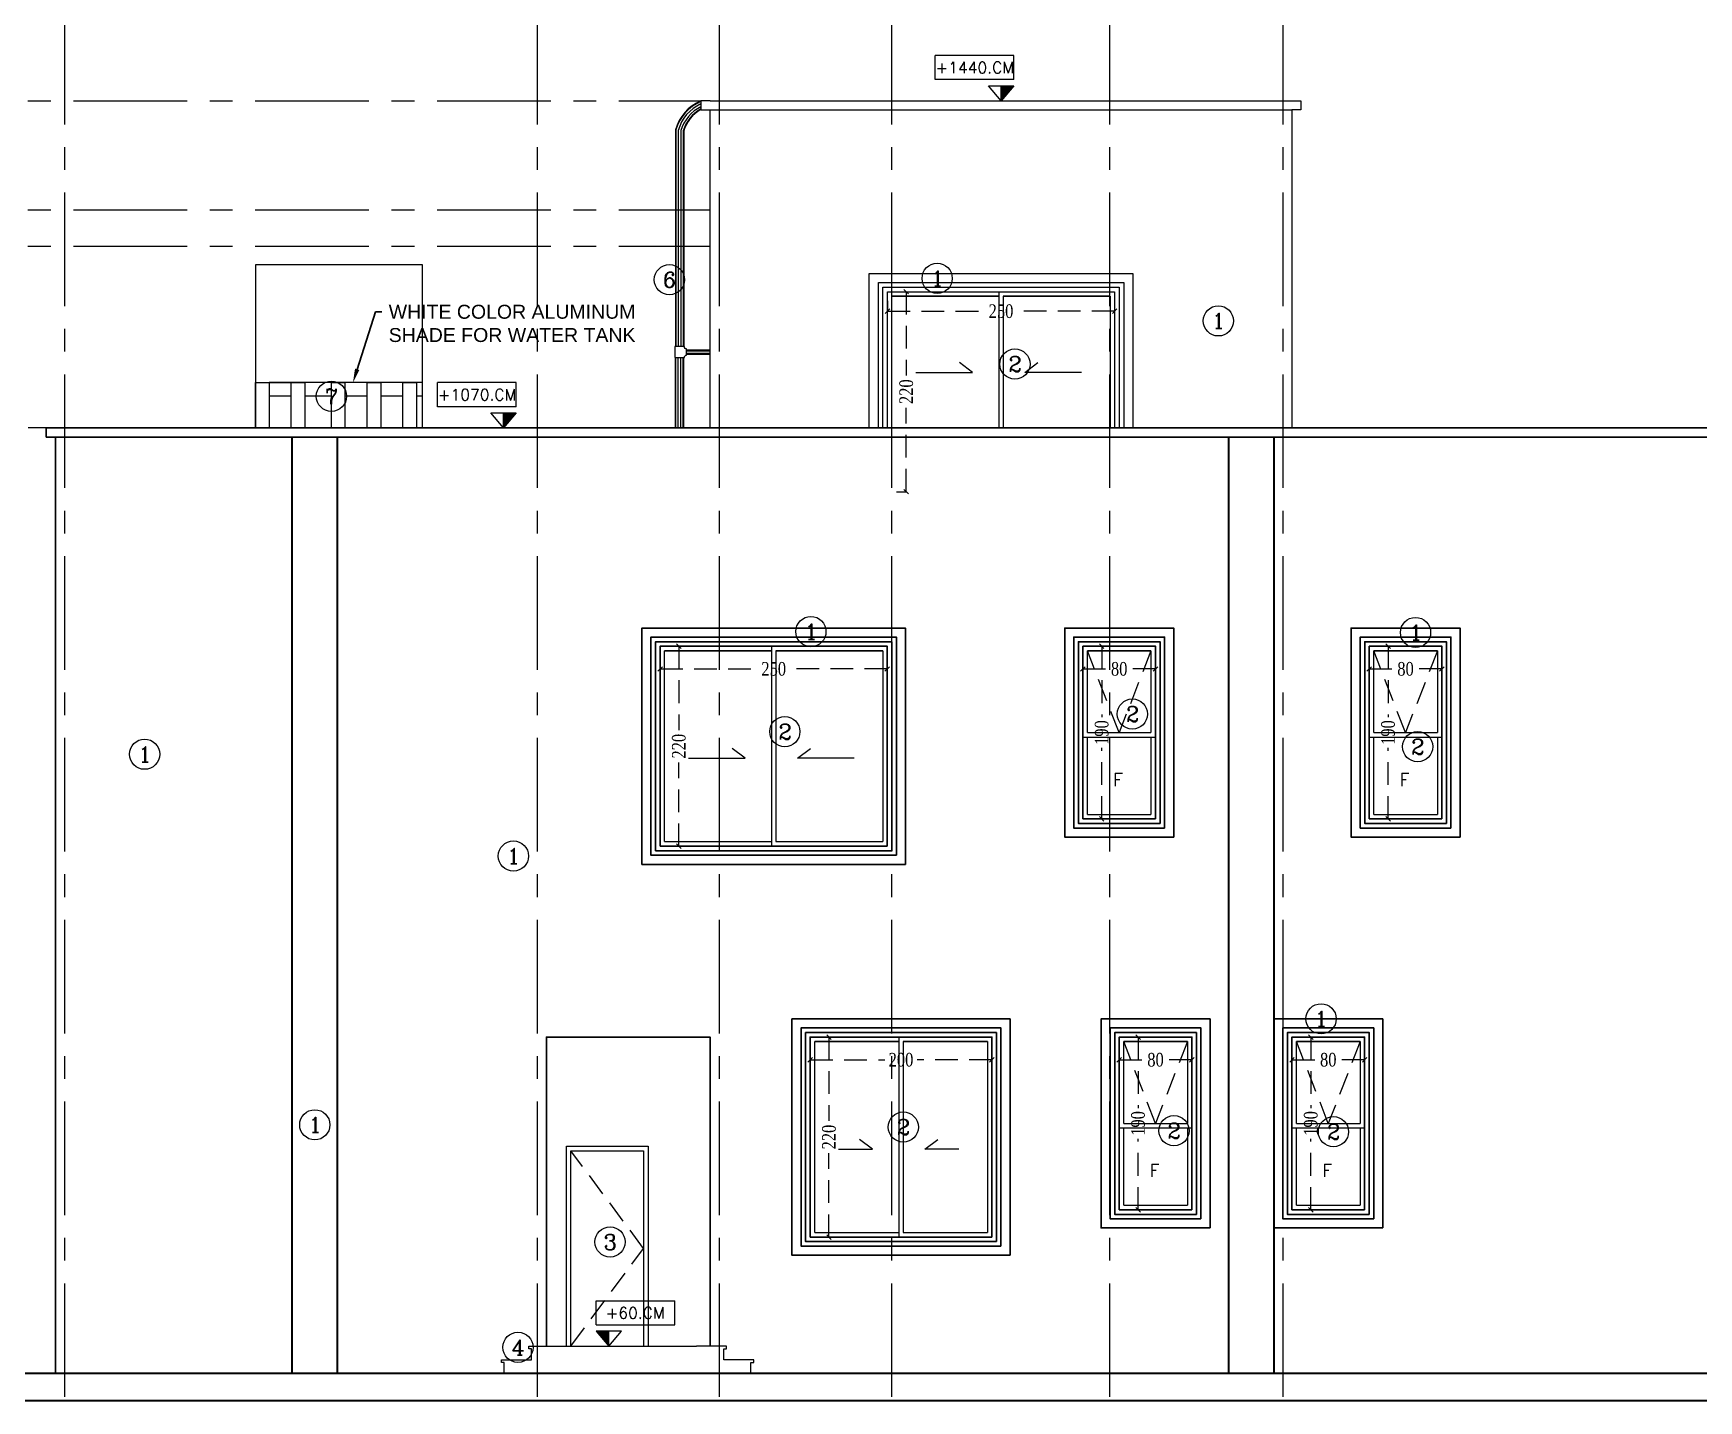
# Model space of a CAD drawing. Header units: inches. Extents: x -114 to 635, y -137 to 57.
# Drawn here: x 476.82 to 495.14, y 13.87 to 28.92 of the extents above; entities that cross this region are included whole.
import ezdxf
from ezdxf import colors
from ezdxf.entities.mleader import LeaderData, LeaderLine
from ezdxf.enums import TextEntityAlignment as Align
from ezdxf.math import Vec2, Vec3
from ezdxf.xclip import XClip

# ---------------------------------------------------------------- set-up
doc = ezdxf.new("R2010")
doc.units = ezdxf.units.IN
doc.header["$MEASUREMENT"] = 0
doc.header["$XCLIPFRAME"] = 2
doc.header["$PDMODE"] = 98
for name, pattern in [('CENTER', [2, 1.25, -0.25, 0.25, -0.25]), ('CENTERX2', [4, 2.5, -0.5, 0.5, -0.5]), ('DASHED2', [0.375, 0.25, -0.125])]:
    doc.linetypes.add(name, pattern=pattern)
doc.layers.get('0').update_dxf_attribs({"lineweight": 5})
doc.layers.get('Defpoints').update_dxf_attribs({"lineweight": 5})
for name, color, linetype, lineweight in [('A-ELEV DOOR', 30, 'Continuous', 9), ('A-FIN TAG', 1, 'Continuous', 9), ('A-LEVEL TEXT', 3, 'Continuous', 5), ('A-text', 111, 'Continuous', 5), ('dim', 1, 'Continuous', 9), ('ELEVATION 00', 7, 'Continuous', 30), ('ELEVATION 01', 4, 'Continuous', 25), ('ELEVATION 03', 2, 'Continuous', 13), ('ELEVATION WINDOW', 5, 'Continuous', 5), ('ELEVATION05', 15, 'Continuous', 9), ('HATCH', 15, 'Continuous', 0), ('LADER', 7, 'Continuous', 0), ('LEVEL SYMBOL', 8, 'Continuous', 5), ('LEVELS', 251, 'Continuous', 5), ('STAIR', 1, 'Continuous', 5)]:
    doc.layers.add(name, color=color, linetype=linetype, lineweight=lineweight)
doc.layers.add('AXIES', color=7, linetype='CENTER', lineweight=0, true_color=0x949596)
doc.styles.add('COMP', font='complex_.ttf')
doc.styles.add('ROMANS', font='romans.shx', dxfattribs={"width": 0.7})
doc.styles.add('ST', font='times.ttf', dxfattribs={"width": 0.8})
doc.styles.get("Standard").update_dxf_attribs({"font": 'arial.ttf'})
doc.styles.add('TEXTN', font='arial.ttf', dxfattribs={"height": 0.2})
doc.styles.add('TEXTS', font='arial.ttf', dxfattribs={"width": 0.8})
doc.dimstyles.new('RASH PLAN', dxfattribs={"dimtxt": 0.15, "dimasz": 0.05, "dimexe": 0, "dimexo": 0.1, "dimgap": 0.05, "dimtad": 0, "dimdec": 0, "dimlfac": 100, "dimzin": 0, "dimdsep": 46, "dimtxsty": 'ST', "dimblk": 'OBLIQUE', "dimcen": 0.09, "dimclrd": 200, "dimclre": 6, "dimclrt": 1, "dimadec": 0, "dimazin": 0, "dimtfac": 1, "dimtdec": 0, "dimtmove": 1, "dimatfit": 3, "dimldrblk": 'OBLIQUE', "dimfxl": 0, "dimtolj": 1, "dimtzin": 0, "dimlwd": -1, "dimlwe": -1, "dimarcsym": 0})

# ---------------------------------------------------------------- blocks, each defined once
blk = doc.blocks.new('TAG-ELE-LVL')
at = {"layer": 'LEVEL SYMBOL'}
for p, q in [((-0.21, 0.35), (-0.21, 0.75)), ((-0.21, 0.75), (1.09, 0.75)), ((1.09, 0.35), (1.09, 0.75)), ((-0.21, 0.35), (1.09, 0.35)), ((0, 0), (0, 0.25))]:
    blk.add_line(p, q, dxfattribs=at)
blk.add_lwpolyline([(0, 0), (0.21, 0.25), (-0.21, 0.25)], close=True, dxfattribs=at)
blk.add_solid([(-0.21, 0.25), (0, 0), (0, 0.25)], dxfattribs=at)
at = {"layer": 'LEVEL SYMBOL', "style": 'TEXTN', "width": 0.75}
blk.add_attdef('-', (0.361, 0.07), '', height=0.175, dxfattribs=at)
at = {"layer": 'LEVELS', "color": 1, "style": 'TEXTS', "width": 0.75}
blk.add_attdef('FLOOR-NAME', text='', height=0.25, dxfattribs=at).set_placement((-0.21, 0.8), align=Align.BOTTOM_LEFT)
blk.add_attdef('LVL', text='', height=0.225, dxfattribs=at).set_placement((0.44, 0.55), align=Align.MIDDLE_CENTER)
blk = doc.blocks.new('_Oblique')
at = {"color": 0, "lineweight": -2}
blk.add_line((-0.5, -0.5), (0.5, 0.5), dxfattribs=at)
blk = doc.blocks.new('*D857')
at = {"layer": 'Defpoints', "color": 0, "transparency": 16777216}
for p in [(483.715, 22.174), (486.214, 22.174), (483.715, 21.924)]:
    blk.add_point(p, dxfattribs=at)
at = {"layer": 'dim', "color": 6, "transparency": 16777216}
for p, q in [((483.715, 22.074), (483.715, 21.924)), ((486.214, 22.074), (486.214, 21.924))]:
    blk.add_line(p, q, dxfattribs=at)
at = {"layer": 'dim', "color": 200, "linetype": 'DASHED2', "transparency": 16777216}
for p, q in [((483.715, 21.924), (484.787, 21.924)), ((486.214, 21.924), (485.142, 21.924))]:
    blk.add_line(p, q, dxfattribs=at)
at = {"layer": 'dim', "color": 200, "transparency": 16777216, "xscale": 0.05, "yscale": 0.05, "zscale": 0.05, "rotation": 180}
blk.add_blockref('_Oblique', (483.715, 21.924), dxfattribs=at)
at = {"layer": 'dim', "color": 200, "transparency": 16777216, "xscale": 0.05, "yscale": 0.05, "zscale": 0.05}
blk.add_blockref('_Oblique', (486.214, 21.924), dxfattribs=at)
at = {"layer": 'dim', "color": 1, "transparency": 16777216, "insert": (484.965, 21.924), "char_height": 0.15, "attachment_point": 5, "style": 'ST'}
blk.add_mtext('\\A1;250', dxfattribs=at)
blk = doc.blocks.new('*D858')
at = {"layer": 'Defpoints', "color": 0, "transparency": 16777216}
for p in [(483.715, 22.174), (483.715, 19.974), (483.922, 19.974)]:
    blk.add_point(p, dxfattribs=at)
at = {"layer": 'dim', "color": 6, "transparency": 16777216}
for p, q in [((483.815, 22.174), (483.922, 22.174)), ((483.815, 19.974), (483.922, 19.974))]:
    blk.add_line(p, q, dxfattribs=at)
at = {"layer": 'dim', "color": 200, "linetype": 'DASHED2', "transparency": 16777216}
for p, q in [((483.922, 22.174), (483.922, 21.252)), ((483.922, 19.974), (483.922, 20.896))]:
    blk.add_line(p, q, dxfattribs=at)
at = {"layer": 'dim', "color": 200, "transparency": 16777216, "xscale": 0.05, "yscale": 0.05, "zscale": 0.05}
for p, rotation in [((483.922, 22.174), 90), ((483.922, 19.974), 270)]:
    blk.add_blockref('_Oblique', p, dxfattribs=dict(at, rotation=rotation))
at = {"layer": 'dim', "color": 1, "transparency": 16777216, "insert": (483.922, 21.074), "char_height": 0.15, "attachment_point": 5, "rotation": 90, "style": 'ST'}
blk.add_mtext('\\A1;220', dxfattribs=at)
blk = doc.blocks.new('*D863')
at = {"layer": 'Defpoints', "color": 0, "transparency": 16777216}
for p in [(485.366, 17.874), (487.365, 17.874), (485.366, 17.624)]:
    blk.add_point(p, dxfattribs=at)
at = {"layer": 'dim', "color": 6, "transparency": 16777216}
for p, q in [((485.366, 17.774), (485.366, 17.624)), ((487.365, 17.774), (487.365, 17.624))]:
    blk.add_line(p, q, dxfattribs=at)
at = {"layer": 'dim', "color": 200, "linetype": 'DASHED2', "transparency": 16777216}
for p, q in [((485.366, 17.624), (486.187, 17.624)), ((487.365, 17.624), (486.543, 17.624))]:
    blk.add_line(p, q, dxfattribs=at)
at = {"layer": 'dim', "color": 200, "transparency": 16777216, "xscale": 0.05, "yscale": 0.05, "zscale": 0.05, "rotation": 180}
blk.add_blockref('_Oblique', (485.366, 17.624), dxfattribs=at)
at = {"layer": 'dim', "color": 200, "transparency": 16777216, "xscale": 0.05, "yscale": 0.05, "zscale": 0.05}
blk.add_blockref('_Oblique', (487.365, 17.624), dxfattribs=at)
at = {"layer": 'dim', "color": 1, "transparency": 16777216, "insert": (486.365, 17.624), "char_height": 0.15, "attachment_point": 5, "style": 'ST'}
blk.add_mtext('\\A1;200', dxfattribs=at)
blk = doc.blocks.new('*D864')
at = {"layer": 'Defpoints', "color": 0, "transparency": 16777216}
for p in [(485.366, 17.874), (485.366, 15.674), (485.573, 15.674)]:
    blk.add_point(p, dxfattribs=at)
at = {"layer": 'dim', "color": 6, "transparency": 16777216}
for p, q in [((485.466, 17.874), (485.573, 17.874)), ((485.466, 15.674), (485.573, 15.674))]:
    blk.add_line(p, q, dxfattribs=at)
at = {"layer": 'dim', "color": 200, "linetype": 'DASHED2', "transparency": 16777216}
for p, q in [((485.573, 17.874), (485.573, 16.952)), ((485.573, 15.674), (485.573, 16.596))]:
    blk.add_line(p, q, dxfattribs=at)
at = {"layer": 'dim', "color": 200, "transparency": 16777216, "xscale": 0.05, "yscale": 0.05, "zscale": 0.05}
for p, rotation in [((485.573, 17.874), 90), ((485.573, 15.674), 270)]:
    blk.add_blockref('_Oblique', p, dxfattribs=dict(at, rotation=rotation))
at = {"layer": 'dim', "color": 1, "transparency": 16777216, "insert": (485.573, 16.774), "char_height": 0.15, "attachment_point": 5, "rotation": 90, "style": 'ST'}
blk.add_mtext('\\A1;220', dxfattribs=at)
blk = doc.blocks.new('*D875')
at = {"layer": 'Defpoints', "color": 0, "transparency": 16777216}
for p in [(488.366, 22.174), (489.165, 22.174), (488.366, 21.924)]:
    blk.add_point(p, dxfattribs=at)
at = {"layer": 'dim', "color": 6, "transparency": 16777216}
for p, q in [((488.366, 22.074), (488.366, 21.924)), ((489.165, 22.074), (489.165, 21.924))]:
    blk.add_line(p, q, dxfattribs=at)
at = {"layer": 'dim', "color": 200, "linetype": 'DASHED2', "transparency": 16777216}
for p, q in [((488.366, 21.924), (488.635, 21.924)), ((489.165, 21.924), (488.895, 21.924))]:
    blk.add_line(p, q, dxfattribs=at)
at = {"layer": 'dim', "color": 200, "transparency": 16777216, "xscale": 0.05, "yscale": 0.05, "zscale": 0.05, "rotation": 180}
blk.add_blockref('_Oblique', (488.366, 21.924), dxfattribs=at)
at = {"layer": 'dim', "color": 200, "transparency": 16777216, "xscale": 0.05, "yscale": 0.05, "zscale": 0.05}
blk.add_blockref('_Oblique', (489.165, 21.924), dxfattribs=at)
at = {"layer": 'dim', "color": 1, "transparency": 16777216, "insert": (488.765, 21.924), "char_height": 0.15, "attachment_point": 5, "style": 'ST'}
blk.add_mtext('\\A1;80', dxfattribs=at)
blk = doc.blocks.new('*D876')
at = {"layer": 'Defpoints', "color": 0, "transparency": 16777216}
for p in [(488.366, 22.174), (488.366, 20.274), (488.573, 20.274)]:
    blk.add_point(p, dxfattribs=at)
at = {"layer": 'dim', "color": 6, "transparency": 16777216}
for p, q in [((488.466, 22.174), (488.573, 22.174)), ((488.466, 20.274), (488.573, 20.274))]:
    blk.add_line(p, q, dxfattribs=at)
at = {"layer": 'dim', "color": 200, "linetype": 'DASHED2', "transparency": 16777216}
for p, q in [((488.573, 22.174), (488.573, 21.393)), ((488.573, 20.274), (488.573, 21.055))]:
    blk.add_line(p, q, dxfattribs=at)
at = {"layer": 'dim', "color": 200, "transparency": 16777216, "xscale": 0.05, "yscale": 0.05, "zscale": 0.05}
for p, rotation in [((488.573, 22.174), 90), ((488.573, 20.274), 270)]:
    blk.add_blockref('_Oblique', p, dxfattribs=dict(at, rotation=rotation))
at = {"layer": 'dim', "color": 1, "transparency": 16777216, "insert": (488.573, 21.224), "char_height": 0.15, "attachment_point": 5, "rotation": 90, "style": 'ST'}
blk.add_mtext('\\A1;190', dxfattribs=at)
blk = doc.blocks.new('*D877')
at = {"layer": 'Defpoints', "color": 0, "transparency": 16777216}
for p in [(491.516, 22.174), (492.315, 22.174), (491.516, 21.924)]:
    blk.add_point(p, dxfattribs=at)
at = {"layer": 'dim', "color": 6, "transparency": 16777216}
for p, q in [((491.516, 22.074), (491.516, 21.924)), ((492.315, 22.074), (492.315, 21.924))]:
    blk.add_line(p, q, dxfattribs=at)
at = {"layer": 'dim', "color": 200, "linetype": 'DASHED2', "transparency": 16777216}
for p, q in [((491.516, 21.924), (491.785, 21.924)), ((492.315, 21.924), (492.045, 21.924))]:
    blk.add_line(p, q, dxfattribs=at)
at = {"layer": 'dim', "color": 200, "transparency": 16777216, "xscale": 0.05, "yscale": 0.05, "zscale": 0.05, "rotation": 180}
blk.add_blockref('_Oblique', (491.516, 21.924), dxfattribs=at)
at = {"layer": 'dim', "color": 200, "transparency": 16777216, "xscale": 0.05, "yscale": 0.05, "zscale": 0.05}
blk.add_blockref('_Oblique', (492.315, 21.924), dxfattribs=at)
at = {"layer": 'dim', "color": 1, "transparency": 16777216, "insert": (491.915, 21.924), "char_height": 0.15, "attachment_point": 5, "style": 'ST'}
blk.add_mtext('\\A1;80', dxfattribs=at)
blk = doc.blocks.new('*D878')
at = {"layer": 'Defpoints', "color": 0, "transparency": 16777216}
for p in [(491.516, 22.174), (491.516, 20.274), (491.723, 20.274)]:
    blk.add_point(p, dxfattribs=at)
at = {"layer": 'dim', "color": 6, "transparency": 16777216}
for p, q in [((491.616, 22.174), (491.723, 22.174)), ((491.616, 20.274), (491.723, 20.274))]:
    blk.add_line(p, q, dxfattribs=at)
at = {"layer": 'dim', "color": 200, "linetype": 'DASHED2', "transparency": 16777216}
for p, q in [((491.723, 22.174), (491.723, 21.393)), ((491.723, 20.274), (491.723, 21.055))]:
    blk.add_line(p, q, dxfattribs=at)
at = {"layer": 'dim', "color": 200, "transparency": 16777216, "xscale": 0.05, "yscale": 0.05, "zscale": 0.05}
for p, rotation in [((491.723, 22.174), 90), ((491.723, 20.274), 270)]:
    blk.add_blockref('_Oblique', p, dxfattribs=dict(at, rotation=rotation))
at = {"layer": 'dim', "color": 1, "transparency": 16777216, "insert": (491.723, 21.224), "char_height": 0.15, "attachment_point": 5, "rotation": 90, "style": 'ST'}
blk.add_mtext('\\A1;190', dxfattribs=at)
blk = doc.blocks.new('*D879')
at = {"layer": 'Defpoints', "color": 0, "transparency": 16777216}
for p in [(488.766, 17.874), (489.565, 17.874), (488.766, 17.624)]:
    blk.add_point(p, dxfattribs=at)
at = {"layer": 'dim', "color": 6, "transparency": 16777216}
for p, q in [((488.766, 17.774), (488.766, 17.624)), ((489.565, 17.774), (489.565, 17.624))]:
    blk.add_line(p, q, dxfattribs=at)
at = {"layer": 'dim', "color": 200, "linetype": 'DASHED2', "transparency": 16777216}
for p, q in [((488.766, 17.624), (489.035, 17.624)), ((489.565, 17.624), (489.295, 17.624))]:
    blk.add_line(p, q, dxfattribs=at)
at = {"layer": 'dim', "color": 200, "transparency": 16777216, "xscale": 0.05, "yscale": 0.05, "zscale": 0.05, "rotation": 180}
blk.add_blockref('_Oblique', (488.766, 17.624), dxfattribs=at)
at = {"layer": 'dim', "color": 200, "transparency": 16777216, "xscale": 0.05, "yscale": 0.05, "zscale": 0.05}
blk.add_blockref('_Oblique', (489.565, 17.624), dxfattribs=at)
at = {"layer": 'dim', "color": 1, "transparency": 16777216, "insert": (489.165, 17.624), "char_height": 0.15, "attachment_point": 5, "style": 'ST'}
blk.add_mtext('\\A1;80', dxfattribs=at)
blk = doc.blocks.new('*D880')
at = {"layer": 'Defpoints', "color": 0, "transparency": 16777216}
for p in [(488.766, 17.874), (488.766, 15.974), (488.973, 15.974)]:
    blk.add_point(p, dxfattribs=at)
at = {"layer": 'dim', "color": 6, "transparency": 16777216}
for p, q in [((488.866, 17.874), (488.973, 17.874)), ((488.866, 15.974), (488.973, 15.974))]:
    blk.add_line(p, q, dxfattribs=at)
at = {"layer": 'dim', "color": 200, "linetype": 'DASHED2', "transparency": 16777216}
for p, q in [((488.973, 17.874), (488.973, 17.093)), ((488.973, 15.974), (488.973, 16.755))]:
    blk.add_line(p, q, dxfattribs=at)
at = {"layer": 'dim', "color": 200, "transparency": 16777216, "xscale": 0.05, "yscale": 0.05, "zscale": 0.05}
for p, rotation in [((488.973, 17.874), 90), ((488.973, 15.974), 270)]:
    blk.add_blockref('_Oblique', p, dxfattribs=dict(at, rotation=rotation))
at = {"layer": 'dim', "color": 1, "transparency": 16777216, "insert": (488.973, 16.924), "char_height": 0.15, "attachment_point": 5, "rotation": 90, "style": 'ST'}
blk.add_mtext('\\A1;190', dxfattribs=at)
blk = doc.blocks.new('*D881')
at = {"layer": 'Defpoints', "color": 0, "transparency": 16777216}
for p in [(490.666, 17.874), (491.465, 17.874), (490.666, 17.624)]:
    blk.add_point(p, dxfattribs=at)
at = {"layer": 'dim', "color": 6, "transparency": 16777216}
for p, q in [((490.666, 17.774), (490.666, 17.624)), ((491.465, 17.774), (491.465, 17.624))]:
    blk.add_line(p, q, dxfattribs=at)
at = {"layer": 'dim', "color": 200, "linetype": 'DASHED2', "transparency": 16777216}
for p, q in [((490.666, 17.624), (490.935, 17.624)), ((491.465, 17.624), (491.195, 17.624))]:
    blk.add_line(p, q, dxfattribs=at)
at = {"layer": 'dim', "color": 200, "transparency": 16777216, "xscale": 0.05, "yscale": 0.05, "zscale": 0.05, "rotation": 180}
blk.add_blockref('_Oblique', (490.666, 17.624), dxfattribs=at)
at = {"layer": 'dim', "color": 200, "transparency": 16777216, "xscale": 0.05, "yscale": 0.05, "zscale": 0.05}
blk.add_blockref('_Oblique', (491.465, 17.624), dxfattribs=at)
at = {"layer": 'dim', "color": 1, "transparency": 16777216, "insert": (491.065, 17.624), "char_height": 0.15, "attachment_point": 5, "style": 'ST'}
blk.add_mtext('\\A1;80', dxfattribs=at)
blk = doc.blocks.new('*D882')
at = {"layer": 'Defpoints', "color": 0, "transparency": 16777216}
for p in [(490.666, 17.874), (490.666, 15.974), (490.873, 15.974)]:
    blk.add_point(p, dxfattribs=at)
at = {"layer": 'dim', "color": 6, "transparency": 16777216}
for p, q in [((490.766, 17.874), (490.873, 17.874)), ((490.766, 15.974), (490.873, 15.974))]:
    blk.add_line(p, q, dxfattribs=at)
at = {"layer": 'dim', "color": 200, "linetype": 'DASHED2', "transparency": 16777216}
for p, q in [((490.873, 17.874), (490.873, 17.093)), ((490.873, 15.974), (490.873, 16.755))]:
    blk.add_line(p, q, dxfattribs=at)
at = {"layer": 'dim', "color": 200, "transparency": 16777216, "xscale": 0.05, "yscale": 0.05, "zscale": 0.05}
for p, rotation in [((490.873, 17.874), 90), ((490.873, 15.974), 270)]:
    blk.add_blockref('_Oblique', p, dxfattribs=dict(at, rotation=rotation))
at = {"layer": 'dim', "color": 1, "transparency": 16777216, "insert": (490.873, 16.924), "char_height": 0.15, "attachment_point": 5, "rotation": 90, "style": 'ST'}
blk.add_mtext('\\A1;190', dxfattribs=at)
blk = doc.blocks.new('*D883')
at = {"layer": 'Defpoints', "color": 0, "transparency": 16777216}
for p in [(486.216, 26.074), (488.715, 26.074), (488.715, 25.859)]:
    blk.add_point(p, dxfattribs=at)
at = {"layer": 'dim', "color": 6, "transparency": 16777216}
for p, q in [((486.216, 25.974), (486.216, 25.859)), ((488.715, 25.974), (488.715, 25.859))]:
    blk.add_line(p, q, dxfattribs=at)
at = {"layer": 'dim', "color": 200, "linetype": 'DASHED2', "transparency": 16777216}
for p, q in [((486.216, 25.859), (487.287, 25.859)), ((488.715, 25.859), (487.643, 25.859))]:
    blk.add_line(p, q, dxfattribs=at)
at = {"layer": 'dim', "color": 200, "transparency": 16777216, "xscale": 0.05, "yscale": 0.05, "zscale": 0.05, "rotation": 180}
blk.add_blockref('_Oblique', (486.216, 25.859), dxfattribs=at)
at = {"layer": 'dim', "color": 200, "transparency": 16777216, "xscale": 0.05, "yscale": 0.05, "zscale": 0.05}
blk.add_blockref('_Oblique', (488.715, 25.859), dxfattribs=at)
at = {"layer": 'dim', "color": 1, "transparency": 16777216, "insert": (487.465, 25.859), "char_height": 0.15, "attachment_point": 5, "style": 'ST'}
blk.add_mtext('\\A1;250', dxfattribs=at)
blk = doc.blocks.new('*D884')
at = {"layer": 'Defpoints', "color": 0, "transparency": 16777216}
for p in [(486.216, 26.074), (486.216, 23.874), (486.423, 23.874)]:
    blk.add_point(p, dxfattribs=at)
at = {"layer": 'dim', "color": 6, "transparency": 16777216}
for p, q in [((486.316, 26.074), (486.423, 26.074)), ((486.316, 23.874), (486.423, 23.874))]:
    blk.add_line(p, q, dxfattribs=at)
at = {"layer": 'dim', "color": 200, "linetype": 'DASHED2', "transparency": 16777216}
for p, q in [((486.423, 26.074), (486.423, 25.152)), ((486.423, 23.874), (486.423, 24.796))]:
    blk.add_line(p, q, dxfattribs=at)
at = {"layer": 'dim', "color": 200, "transparency": 16777216, "xscale": 0.05, "yscale": 0.05, "zscale": 0.05}
for p, rotation in [((486.423, 26.074), 90), ((486.423, 23.874), 270)]:
    blk.add_blockref('_Oblique', p, dxfattribs=dict(at, rotation=rotation))
at = {"layer": 'dim', "color": 1, "transparency": 16777216, "insert": (486.423, 24.974), "char_height": 0.15, "attachment_point": 5, "rotation": 90, "style": 'ST'}
blk.add_mtext('\\A1;220', dxfattribs=at)
blk = doc.blocks.new('FINISHING TAG')
at = {"color": 1}
blk.add_circle((0, 0), 295, dxfattribs=at)
at = {"color": 3, "style": 'COMP'}
blk.add_attdef('0', text='', height=250, dxfattribs=at).set_placement((4, -2), align=Align.MIDDLE)
blk = doc.blocks.new('A$C8d1bce7f')
at = {"layer": 'HATCH'}
for points in [[(-5.867, 1.85), (-5.867, 2), (-3.459, 2)], [(-5.867, 1.85), (-5.82, 1.85)], [(-5.82, 0), (-5.82, 2), (-5.67, 2), (-5.67, 0)], [(-5.67, 1.85), (-5.427, 1.85)], [(-5.427, 0), (-5.427, 2), (-5.277, 2), (-5.277, 0)], [(-5.277, 1.85), (-5.034, 1.85)], [(-5.034, 0), (-5.034, 2), (-4.884, 2), (-4.884, 0)], [(-4.884, 1.85), (-4.642, 1.85)], [(-4.642, 0), (-4.642, 2), (-4.492, 2), (-4.492, 0)], [(-4.492, 1.85), (-4.249, 1.85)], [(-4.249, 0), (-4.249, 2), (-4.099, 2), (-4.099, 0)], [(-4.099, 1.85), (-3.856, 1.85)], [(-3.856, 0), (-3.856, 2), (-3.706, 2), (-3.706, 0)], [(0.06, 1.85), (0.06, 2), (-3.706, 2)], [(-3.464, 1.85), (-3.706, 1.85)], [(-3.464, 1.85), (-3.7, 1.85)], [(-3.464, 0), (-3.464, 2), (-3.314, 2), (-3.314, 0)], [(-3.021, 1.85), (-3.314, 1.85)], [(-3.021, 0), (-3.021, 2), (-2.871, 2), (-2.871, 0)], [(-2.628, 1.85), (-2.871, 1.85)], [(-2.628, 0), (-2.628, 2), (-2.478, 2), (-2.478, 0)], [(-2.235, 1.85), (-2.478, 1.85)], [(-2.235, 0), (-2.235, 2), (-2.085, 2), (-2.085, 0)], [(-1.793, 1.85), (-2.085, 1.85)], [(-1.793, 0), (-1.793, 2), (-1.643, 2), (-1.643, 0)], [(-1.4, 1.85), (-1.643, 1.85)], [(-1.4, 0), (-1.4, 2), (-1.25, 2), (-1.25, 0)], [(-0.957, 1.85), (-1.25, 1.85)], [(-0.957, 0), (-0.957, 2), (-0.807, 2), (-0.807, 0)], [(-0.515, 1.85), (-0.807, 1.85)], [(-0.515, 0), (-0.515, 2), (-0.365, 2), (-0.365, 0)], [(-0.15, 1.85), (-0.365, 1.85)], [(-0.15, 0), (-0.15, 2), (0, 2), (0, 0)], [(0.06, 1.85), (0, 1.85)]]:
    blk.add_lwpolyline(points, dxfattribs=at)

msp = doc.modelspace()

# ---------------------------------------------------------------- linework, layer by layer
at = {"layer": 'A-ELEV DOOR'}
for points in [[(482.684, 14.474), (482.684, 16.674), (483.584, 16.674), (483.584, 14.474)], [(482.734, 14.474), (482.734, 16.624), (483.534, 16.624), (483.534, 14.474)]]:
    msp.add_lwpolyline(points, dxfattribs=at)
at = {"layer": 'AXIES', "linetype": 'CENTERX2', "ltscale": 0.5}
for p, q in [((477.164, 31.165), (477.164, 13.874)), ((482.364, 31.165), (482.364, 13.874)), ((484.365, 31.165), (484.365, 13.874)), ((486.26, 31.165), (486.26, 13.874)), ((488.66, 31.165), (488.66, 13.874)), ((490.565, 31.165), (490.565, 13.874)), ((473.262, 28.174), (484.165, 28.174)), ((473.262, 26.974), (484.265, 26.974)), ((473.262, 26.574), (484.265, 26.574))]:
    msp.add_line(p, q, dxfattribs=at)
at = {"layer": 'ELEVATION 00'}
for p, q in [((504.751, 14.174), (473.683, 14.174)), ((507.364, 13.874), (469.611, 13.874))]:
    msp.add_line(p, q, dxfattribs=at)
for points in [[(479.664, 24.475), (479.664, 14.174)], [(480.164, 24.475), (480.164, 14.174)], [(489.966, 24.475), (489.966, 14.174)], [(490.466, 24.475), (490.466, 14.174)]]:
    msp.add_lwpolyline(points, dxfattribs=at)
at = {"layer": 'ELEVATION 01'}
for p, q in [((501.865, 24.475), (477.064, 24.475)), ((488.366, 20.274), (489.165, 20.274)), ((491.516, 20.274), (492.315, 20.274)), ((483.715, 19.974), (486.214, 19.974)), ((488.766, 15.974), (489.565, 15.974)), ((490.666, 15.974), (491.465, 15.974)), ((485.366, 15.674), (487.365, 15.674))]:
    msp.add_line(p, q, dxfattribs=at)
for points in [[(477.064, 24.575), (476.964, 24.575), (476.964, 24.475), (477.064, 24.475)], [(501.965, 24.575), (477.064, 24.575)], [(477.064, 24.475), (477.064, 14.174)], [(483.715, 19.974), (483.715, 22.174), (486.214, 22.174), (486.214, 19.974)], [(488.366, 20.274), (488.366, 22.174), (489.165, 22.174), (489.165, 20.274)], [(491.516, 20.274), (491.516, 22.174), (492.315, 22.174), (492.315, 20.274)], [(482.465, 14.474), (482.465, 17.874), (484.265, 17.874), (484.265, 14.474)], [(485.366, 15.674), (485.366, 17.874), (487.365, 17.874), (487.365, 15.674)], [(488.766, 15.974), (488.766, 17.874), (489.565, 17.874), (489.565, 15.974)], [(490.666, 15.974), (490.666, 17.874), (491.465, 17.874), (491.465, 15.974)]]:
    msp.add_lwpolyline(points, dxfattribs=at)
for points in [[(486.414, 19.774), (483.515, 19.774), (483.515, 22.374), (486.414, 22.374)], [(489.365, 20.074), (488.166, 20.074), (488.166, 22.374), (489.365, 22.374)], [(492.515, 20.074), (491.316, 20.074), (491.316, 22.374), (492.515, 22.374)], [(486.314, 19.874), (483.615, 19.874), (483.615, 22.274), (486.314, 22.274)], [(486.264, 19.924), (483.665, 19.924), (483.665, 22.224), (486.264, 22.224)], [(489.265, 20.174), (488.266, 20.174), (488.266, 22.274), (489.265, 22.274)], [(489.215, 20.224), (488.316, 20.224), (488.316, 22.224), (489.215, 22.224)], [(492.415, 20.174), (491.416, 20.174), (491.416, 22.274), (492.415, 22.274)], [(492.365, 20.224), (491.466, 20.224), (491.466, 22.224), (492.365, 22.224)], [(487.565, 15.474), (485.166, 15.474), (485.166, 18.074), (487.565, 18.074)], [(487.465, 15.574), (485.266, 15.574), (485.266, 17.974), (487.465, 17.974)], [(489.765, 15.774), (488.566, 15.774), (488.566, 18.074), (489.765, 18.074)], [(489.665, 15.874), (488.666, 15.874), (488.666, 17.974), (489.665, 17.974)], [(491.665, 15.774), (490.466, 15.774), (490.466, 18.074), (491.665, 18.074)], [(491.565, 15.874), (490.566, 15.874), (490.566, 17.974), (491.565, 17.974)], [(487.415, 15.624), (485.316, 15.624), (485.316, 17.924), (487.415, 17.924)], [(489.615, 15.924), (488.716, 15.924), (488.716, 17.924), (489.615, 17.924)], [(491.515, 15.924), (490.616, 15.924), (490.616, 17.924), (491.515, 17.924)]]:
    msp.add_lwpolyline(points, close=True, dxfattribs=at)
at = {"layer": 'ELEVATION 03'}
msp.add_line((484.265, 28.074), (490.665, 28.074), dxfattribs=at)
for points in [[(484.265, 28.174), (484.165, 28.174), (484.165, 28.074), (484.265, 28.074)], [(484.265, 28.174), (490.665, 28.174)], [(484.265, 24.575), (484.265, 28.074)], [(490.665, 28.174), (490.765, 28.174), (490.765, 28.074), (490.665, 28.074)], [(490.665, 28.074), (490.665, 24.575)], [(486.016, 24.575), (486.016, 26.274), (488.915, 26.274), (488.915, 24.575)], [(486.116, 24.575), (486.116, 26.174), (488.815, 26.174), (488.815, 24.575)], [(486.166, 24.575), (486.166, 26.124), (488.765, 26.124), (488.765, 24.575)], [(486.216, 24.575), (486.216, 26.074), (488.715, 26.074), (488.715, 24.575)]]:
    msp.add_lwpolyline(points, dxfattribs=at)
at = {"layer": 'ELEVATION WINDOW'}
for p, q in [((487.44, 26.024), (486.266, 26.024)), ((487.44, 26.074), (487.44, 24.575)), ((488.665, 26.024), (487.49, 26.024)), ((487.49, 26.024), (487.49, 24.575)), ((484.94, 22.174), (484.94, 19.974)), ((484.94, 22.124), (483.765, 22.124)), ((486.164, 22.124), (484.99, 22.124)), ((484.99, 22.124), (484.99, 20.024)), ((489.115, 22.124), (488.416, 22.124)), ((492.265, 22.124), (491.566, 22.124)), ((488.366, 21.174), (489.165, 21.174)), ((488.416, 21.224), (489.115, 21.224)), ((491.516, 21.174), (492.315, 21.174)), ((491.566, 21.224), (492.265, 21.224)), ((488.416, 20.324), (489.115, 20.324)), ((491.566, 20.324), (492.265, 20.324)), ((483.765, 20.024), (484.94, 20.024)), ((484.99, 20.024), (486.164, 20.024)), ((486.34, 17.824), (485.416, 17.824)), ((486.34, 17.874), (486.34, 15.674)), ((487.315, 17.824), (486.39, 17.824)), ((486.39, 17.824), (486.39, 15.724)), ((489.515, 17.824), (488.816, 17.824)), ((491.415, 17.824), (490.716, 17.824)), ((488.766, 16.874), (489.565, 16.874)), ((488.816, 16.924), (489.515, 16.924)), ((490.666, 16.874), (491.465, 16.874)), ((490.716, 16.924), (491.415, 16.924)), ((488.816, 16.024), (489.515, 16.024)), ((490.716, 16.024), (491.415, 16.024)), ((485.416, 15.724), (486.34, 15.724)), ((486.39, 15.724), (487.315, 15.724))]:
    msp.add_line(p, q, dxfattribs=at)
for points in [[(486.266, 24.575), (486.266, 26.024), (487.44, 26.024)], [(487.49, 26.024), (488.665, 26.024), (488.665, 24.575)], [(486.529, 25.186), (487.152, 25.186), (487.009, 25.294)], [(488.351, 25.186), (487.728, 25.186), (487.871, 25.294)], [(483.765, 20.024), (483.765, 22.124), (484.94, 22.124)], [(484.99, 22.124), (486.164, 22.124), (486.164, 20.024)], [(488.416, 21.224), (488.416, 22.124), (489.115, 22.124), (489.115, 21.224)], [(491.566, 21.224), (491.566, 22.124), (492.265, 22.124), (492.265, 21.224)], [(488.416, 20.324), (488.416, 21.174)], [(489.115, 21.174), (489.115, 20.324)], [(491.566, 20.324), (491.566, 21.174)], [(492.265, 21.174), (492.265, 20.324)], [(484.028, 20.941), (484.652, 20.941), (484.508, 21.049)], [(485.851, 20.941), (485.227, 20.941), (485.371, 21.049)], [(485.416, 15.724), (485.416, 17.824), (486.34, 17.824)], [(486.39, 17.824), (487.315, 17.824), (487.315, 15.724)], [(488.816, 16.924), (488.816, 17.824), (489.515, 17.824), (489.515, 16.924)], [(490.716, 16.924), (490.716, 17.824), (491.415, 17.824), (491.415, 16.924)], [(488.816, 16.024), (488.816, 16.874)], [(489.515, 16.874), (489.515, 16.024)], [(490.716, 16.024), (490.716, 16.874)], [(491.415, 16.874), (491.415, 16.024)], [(485.679, 16.641), (486.052, 16.641), (485.909, 16.749)], [(487.001, 16.641), (486.628, 16.641), (486.771, 16.749)]]:
    msp.add_lwpolyline(points, dxfattribs=at)
at = {"layer": 'ELEVATION WINDOW', "linetype": 'DASHED2'}
for points in [[(489.115, 22.124), (488.765, 21.224), (488.416, 22.124)], [(492.265, 22.124), (491.915, 21.224), (491.566, 22.124)], [(489.515, 17.824), (489.165, 16.924), (488.816, 17.824)], [(491.415, 17.824), (491.065, 16.924), (490.716, 17.824)], [(482.734, 14.474), (483.534, 15.549), (482.734, 16.624)]]:
    msp.add_lwpolyline(points, dxfattribs=at)
at = {"layer": 'ELEVATION05'}
msp.add_line((476.964, 24.575), (476.764, 24.575), dxfattribs=at)
at = {"layer": 'LADER'}
for p, q in [((484.007, 25.434), (484.265, 25.434)), ((484.007, 25.431), (484.265, 25.431)), ((484.007, 25.427), (484.265, 25.427)), ((484.007, 25.422), (484.265, 25.422)), ((484.007, 25.398), (484.265, 25.398)), ((484.007, 25.393), (484.265, 25.393)), ((484.007, 25.39), (484.265, 25.39)), ((484.007, 25.387), (484.265, 25.387))]:
    msp.add_line(p, q, dxfattribs=at)
for points in [[(484.165, 28.172, 0.235652), (483.885, 27.853), (483.885, 25.47)], [(484.165, 28.166, 0.234145), (483.89, 27.853), (483.89, 25.47)], [(484.165, 28.139, 0.226118), (483.915, 27.849), (483.915, 25.47)], [(484.165, 28.109, 0.213698), (483.945, 27.846), (483.945, 25.47)], [(484.165, 28.084, 0.201837), (483.97, 27.843), (483.97, 25.47)], [(484.165, 28.078, 0.199604), (483.975, 27.842), (483.975, 25.47)]]:
    msp.add_lwpolyline(points, format="xyb", dxfattribs=at)
msp.add_lwpolyline([(483.983, 25.468), (483.983, 25.47), (483.877, 25.47), (483.877, 25.351), (483.983, 25.351), (483.983, 25.353, -0.414214), (484.007, 25.377), (484.007, 25.444, -0.414214)], format="xyb", close=True, dxfattribs=at)
for points in [[(483.885, 24.575), (483.885, 25.351)], [(483.89, 24.575), (483.89, 25.351)], [(483.915, 24.575), (483.915, 25.351)], [(483.945, 24.575), (483.945, 25.351)], [(483.97, 24.575), (483.97, 25.351)], [(483.975, 24.575), (483.975, 25.351)], [(484.007, 25.435), (484.265, 25.435)], [(484.265, 25.385), (484.007, 25.385)]]:
    msp.add_lwpolyline(points, dxfattribs=at)
at = {"layer": 'STAIR'}
msp.add_line((484.415, 14.444), (484.445, 14.444), dxfattribs=at)
for points in [[(482.301, 14.324), (482.301, 14.444), (482.271, 14.444), (482.271, 14.474), (484.115, 14.474)], [(484.415, 14.324), (484.415, 14.444), (484.445, 14.444), (484.445, 14.474), (484.115, 14.474)], [(482.001, 14.174), (482.001, 14.294), (481.971, 14.294), (481.971, 14.324), (482.301, 14.324)], [(484.715, 14.174), (484.715, 14.294), (484.745, 14.294), (484.745, 14.324), (484.415, 14.324)]]:
    msp.add_lwpolyline(points, dxfattribs=at)

# ---------------------------------------------------------------- block references
at = {"layer": 'A-FIN TAG'}
ref = msp.add_blockref('FINISHING TAG', (486.763, 26.221), dxfattribs=dict(at, xscale=0.0005631999999877735, yscale=0.0005631999999877735, zscale=0.0005631999999877735))
ref.add_attrib('0', '1', dxfattribs={"layer": '0', "color": 3, "height": 0.169, "style": 'COMP'}).set_placement((486.765, 26.219), align=Align.MIDDLE)
ref = msp.add_blockref('FINISHING TAG', (483.818, 26.206), dxfattribs=dict(at, xscale=0.0005631999999877735, yscale=0.0005631999999877735, zscale=0.0005631999999877735))
ref.add_attrib('0', '6', dxfattribs={"layer": '0', "color": 3, "height": 0.169, "style": 'COMP'}).set_placement((483.82, 26.205), align=Align.MIDDLE)
ref = msp.add_blockref('FINISHING TAG', (489.856, 25.753), dxfattribs=dict(at, xscale=0.0005631999999877735, yscale=0.0005631999999877735, zscale=0.0005631999999877735))
ref.add_attrib('0', '1', dxfattribs={"layer": '0', "color": 3, "height": 0.169, "style": 'COMP'}).set_placement((489.859, 25.752), align=Align.MIDDLE)
ref = msp.add_blockref('FINISHING TAG', (487.618, 25.278), dxfattribs=dict(at, xscale=0.0005631999999877735, yscale=0.0005631999999877735, zscale=0.0005631999999877735))
ref.add_attrib('0', '2', dxfattribs={"layer": '0', "color": 3, "height": 0.169, "style": 'COMP'}).set_placement((487.621, 25.277), align=Align.MIDDLE)
ref = msp.add_blockref('FINISHING TAG', (480.1, 24.924), dxfattribs=dict(at, xscale=0.0005631999999877735, yscale=0.0005631999999877735, zscale=0.0005631999999877735))
ref.add_attrib('0', '7', dxfattribs={"layer": '0', "color": 3, "height": 0.169, "style": 'COMP'}).set_placement((480.102, 24.922), align=Align.MIDDLE)
ref = msp.add_blockref('FINISHING TAG', (485.374, 22.335), dxfattribs=dict(at, xscale=0.0005631999999877735, yscale=0.0005631999999877735, zscale=0.0005631999999877735))
ref.add_attrib('0', '1', dxfattribs={"layer": '0', "color": 3, "height": 0.169, "style": 'COMP'}).set_placement((485.377, 22.334), align=Align.MIDDLE)
ref = msp.add_blockref('FINISHING TAG', (492.025, 22.325), dxfattribs=dict(at, xscale=0.0005631999999877735, yscale=0.0005631999999877735, zscale=0.0005631999999877735))
ref.add_attrib('0', '1', dxfattribs={"layer": '0', "color": 3, "height": 0.169, "style": 'COMP'}).set_placement((492.027, 22.324), align=Align.MIDDLE)
ref = msp.add_blockref('FINISHING TAG', (488.91, 21.428), dxfattribs=dict(at, xscale=0.0005631999999877735, yscale=0.0005631999999877735, zscale=0.0005631999999877735))
ref.add_attrib('0', '2', dxfattribs={"layer": '0', "color": 3, "height": 0.169, "style": 'COMP'}).set_placement((488.913, 21.427), align=Align.MIDDLE)
ref = msp.add_blockref('FINISHING TAG', (485.087, 21.234), dxfattribs=dict(at, xscale=0.0005631999999877735, yscale=0.0005631999999877735, zscale=0.0005631999999877735))
ref.add_attrib('0', '2', dxfattribs={"layer": '0', "color": 3, "height": 0.169, "style": 'COMP'}).set_placement((485.09, 21.233), align=Align.MIDDLE)
ref = msp.add_blockref('FINISHING TAG', (478.045, 20.986), dxfattribs=dict(at, xscale=0.0005631999999877735, yscale=0.0005631999999877735, zscale=0.0005631999999877735))
ref.add_attrib('0', '1', dxfattribs={"layer": '0', "color": 3, "height": 0.169, "style": 'COMP'}).set_placement((478.048, 20.984), align=Align.MIDDLE)
ref = msp.add_blockref('FINISHING TAG', (492.048, 21.069), dxfattribs=dict(at, xscale=0.0005631999999877735, yscale=0.0005631999999877735, zscale=0.0005631999999877735))
ref.add_attrib('0', '2', dxfattribs={"layer": '0', "color": 3, "height": 0.169, "style": 'COMP'}).set_placement((492.051, 21.068), align=Align.MIDDLE)
ref = msp.add_blockref('FINISHING TAG', (482.102, 19.866), dxfattribs=dict(at, xscale=0.0005631999999877735, yscale=0.0005631999999877735, zscale=0.0005631999999877735))
ref.add_attrib('0', '1', dxfattribs={"layer": '0', "color": 3, "height": 0.169, "style": 'COMP'}).set_placement((482.104, 19.865), align=Align.MIDDLE)
ref = msp.add_blockref('FINISHING TAG', (490.986, 18.075), dxfattribs=dict(at, xscale=0.0005631999999877735, yscale=0.0005631999999877735, zscale=0.0005631999999877735))
ref.add_attrib('0', '1', dxfattribs={"layer": '0', "color": 3, "height": 0.169, "style": 'COMP'}).set_placement((490.988, 18.074), align=Align.MIDDLE)
ref = msp.add_blockref('FINISHING TAG', (479.917, 16.909), dxfattribs=dict(at, xscale=0.0005631999999877735, yscale=0.0005631999999877735, zscale=0.0005631999999877735))
ref.add_attrib('0', '1', dxfattribs={"layer": '0', "color": 3, "height": 0.169, "style": 'COMP'}).set_placement((479.92, 16.908), align=Align.MIDDLE)
ref = msp.add_blockref('FINISHING TAG', (486.39, 16.884), dxfattribs=dict(at, xscale=0.0005631999999877735, yscale=0.0005631999999877735, zscale=0.0005631999999877735))
ref.add_attrib('0', '2', dxfattribs={"layer": '0', "color": 3, "height": 0.169, "style": 'COMP'}).set_placement((486.392, 16.883), align=Align.MIDDLE)
ref = msp.add_blockref('FINISHING TAG', (489.368, 16.844), dxfattribs=dict(at, xscale=0.0005631999999877735, yscale=0.0005631999999877735, zscale=0.0005631999999877735))
ref.add_attrib('0', '2', dxfattribs={"layer": '0', "color": 3, "height": 0.169, "style": 'COMP'}).set_placement((489.37, 16.842), align=Align.MIDDLE)
ref = msp.add_blockref('FINISHING TAG', (491.122, 16.833), dxfattribs=dict(at, xscale=0.0005631999999877735, yscale=0.0005631999999877735, zscale=0.0005631999999877735))
ref.add_attrib('0', '2', dxfattribs={"layer": '0', "color": 3, "height": 0.169, "style": 'COMP'}).set_placement((491.125, 16.832), align=Align.MIDDLE)
ref = msp.add_blockref('FINISHING TAG', (483.165, 15.62), dxfattribs=dict(at, xscale=0.0005631999999877735, yscale=0.0005631999999877735, zscale=0.0005631999999877735))
ref.add_attrib('0', '3', dxfattribs={"layer": '0', "color": 3, "height": 0.169, "style": 'COMP'}).set_placement((483.167, 15.619), align=Align.MIDDLE)
ref = msp.add_blockref('FINISHING TAG', (482.152, 14.461), dxfattribs=dict(at, xscale=0.0005631999999877735, yscale=0.0005631999999877735, zscale=0.0005631999999877735))
ref.add_attrib('0', '4', dxfattribs={"layer": '0', "color": 3, "height": 0.169, "style": 'COMP'}).set_placement((482.154, 14.46), align=Align.MIDDLE)
at = {"layer": 'A-text'}
ref = msp.add_blockref('A$C8d1bce7f', (483.12, 23.074), dxfattribs=at)
XClip(ref).set_block_clipping_path([(-3.8562606605, 1.5008688683), (-2.0187595647, 3.2973944503)])
at = {"layer": 'LEVEL SYMBOL'}
ref = msp.add_blockref('TAG-ELE-LVL', (487.467, 28.174, 2934.706), dxfattribs=dict(at, xscale=-0.6652799999999388, yscale=0.6652799999999388, zscale=0.6652799999999388))
ref.add_attrib('LVL', '+1440.CM', dxfattribs={"layer": 'A-LEVEL TEXT', "height": 0.125, "style": 'ROMANS'}).set_placement((487.177, 28.54, 2934.706), align=Align.MIDDLE_CENTER)
ref = msp.add_blockref('TAG-ELE-LVL', (481.992, 24.575), dxfattribs=dict(at, xscale=-0.6652799999999388, yscale=0.6652799999999388, zscale=0.6652799999999388))
ref.add_attrib('LVL', '+1070.CM', dxfattribs={"layer": 'A-LEVEL TEXT', "height": 0.125, "style": 'ROMANS'}).set_placement((481.702, 24.941), align=Align.MIDDLE_CENTER)
ref = msp.add_blockref('TAG-ELE-LVL', (483.151, 14.474, 1044.366), dxfattribs=dict(at, xscale=0.6652799999999388, yscale=0.6652799999999388, zscale=0.6652799999999388))
ref.add_attrib('LVL', '+60.CM', dxfattribs={"layer": 'A-LEVEL TEXT', "height": 0.125, "style": 'ROMANS'}).set_placement((483.441, 14.84, 1044.366), align=Align.MIDDLE_CENTER)

# ---------------------------------------------------------------- texts
at = {"color": 3, "style": 'COMP'}
for p in [(488.753, 20.706, -0.238), (491.903, 20.706, -0.238), (489.153, 16.406, -0.238), (491.053, 16.406, -0.238)]:
    msp.add_attdef('F', text='0', height=0.141, dxfattribs=at).set_placement(p, align=Align.MIDDLE)

# ---------------------------------------------------------------- dimensions: what is measured, and where the dimension line sits
at = {"layer": 'dim'}
for base, p1, p2, picture, middle in [((488.715, 25.859), (486.216, 26.074), (488.715, 26.074), '*D883', (487.465, 25.859)), ((483.715, 21.924), (486.214, 22.174), (483.715, 22.174), '*D857', (484.965, 21.924)), ((488.366, 21.924), (489.165, 22.174), (488.366, 22.174), '*D875', (488.765, 21.924)), ((491.516, 21.924), (492.315, 22.174), (491.516, 22.174), '*D877', (491.915, 21.924)), ((485.366, 17.624), (487.365, 17.874), (485.366, 17.874), '*D863', (486.365, 17.624)), ((488.766, 17.624), (489.565, 17.874), (488.766, 17.874), '*D879', (489.165, 17.624)), ((490.666, 17.624), (491.465, 17.874), (490.666, 17.874), '*D881', (491.065, 17.624))]:
    dim = msp.add_linear_dim(base=base, p1=p1, p2=p2, dimstyle='RASH PLAN', dxfattribs=at)
    dim.commit()
    dim.dimension.update_dxf_attribs({"geometry": picture, "text_midpoint": middle})
for base, p1, p2, picture, middle in [((486.423, 23.874), (486.216, 26.074), (486.216, 23.874), '*D884', (486.423, 24.974)), ((483.922, 19.974), (483.715, 22.174), (483.715, 19.974), '*D858', (483.922, 21.074)), ((488.573, 20.274), (488.366, 22.174), (488.366, 20.274), '*D876', (488.573, 21.224)), ((491.723, 20.274), (491.516, 22.174), (491.516, 20.274), '*D878', (491.723, 21.224)), ((485.573, 15.674), (485.366, 17.874), (485.366, 15.674), '*D864', (485.573, 16.774)), ((488.973, 15.974), (488.766, 17.874), (488.766, 15.974), '*D880', (488.973, 16.924)), ((490.873, 15.974), (490.666, 17.874), (490.666, 15.974), '*D882', (490.873, 16.924))]:
    dim = msp.add_linear_dim(base=base, p1=p1, p2=p2, angle=90, dimstyle='RASH PLAN', dxfattribs=at)
    dim.commit()
    dim.dimension.update_dxf_attribs({"geometry": picture, "text_midpoint": middle})

# ---------------------------------------------------------------- leaders
at = {"layer": 'A-text'}
ml = msp.add_multileader_mtext('Standard', dxfattribs=at)
ml.set_content('WHITE COLOR ALUMINUM SHADE FOR WATER TANK ', color=256)
ml.set_leader_properties()
ml.build(insert=Vec2(0, 0))
ml.multileader.update_dxf_attribs({"text_right_attachment_type": 6, "dogleg_length": 0.36, "arrow_head_size": 0.153})
ctx = ml.context
ctx.base_point, ctx.char_height, ctx.arrow_head_size, ctx.landing_gap_size, ctx.plane_origin = Vec3(480.653, 25.852), 0.1534, 0.153, 0.0767, Vec3(480.487, 26.059)
ctx.right_attachment = 6
notes = []
notes.append((ctx, [(0, (1, 1, 0), (480.584, 25.852), (1, 0), 0.0696, [(0, [(480.337, 25.074)], 0, [])])]))
ctx.mtext.insert, ctx.mtext.width, ctx.mtext.flow_direction = Vec3(480.73, 25.93), 2.87007, 5
for ctx, leaders in notes:
    for number, flags, end, landing, length, lines in leaders:
        leader = LeaderData()
        leader.index, (leader.has_last_leader_line, leader.has_dogleg_vector, leader.attachment_direction) = number, flags
        leader.last_leader_point, leader.dogleg_vector, leader.dogleg_length = Vec3(end), Vec3(landing), length
        for number, points, colour, breaks in lines:
            line = LeaderLine()
            line.index, line.vertices, line.color, line.breaks = number, Vec3.list(points), colors.encode_raw_color(colour), breaks
            leader.lines.append(line)
        ctx.leaders.append(leader)

doc.saveas('drawing.dxf')
